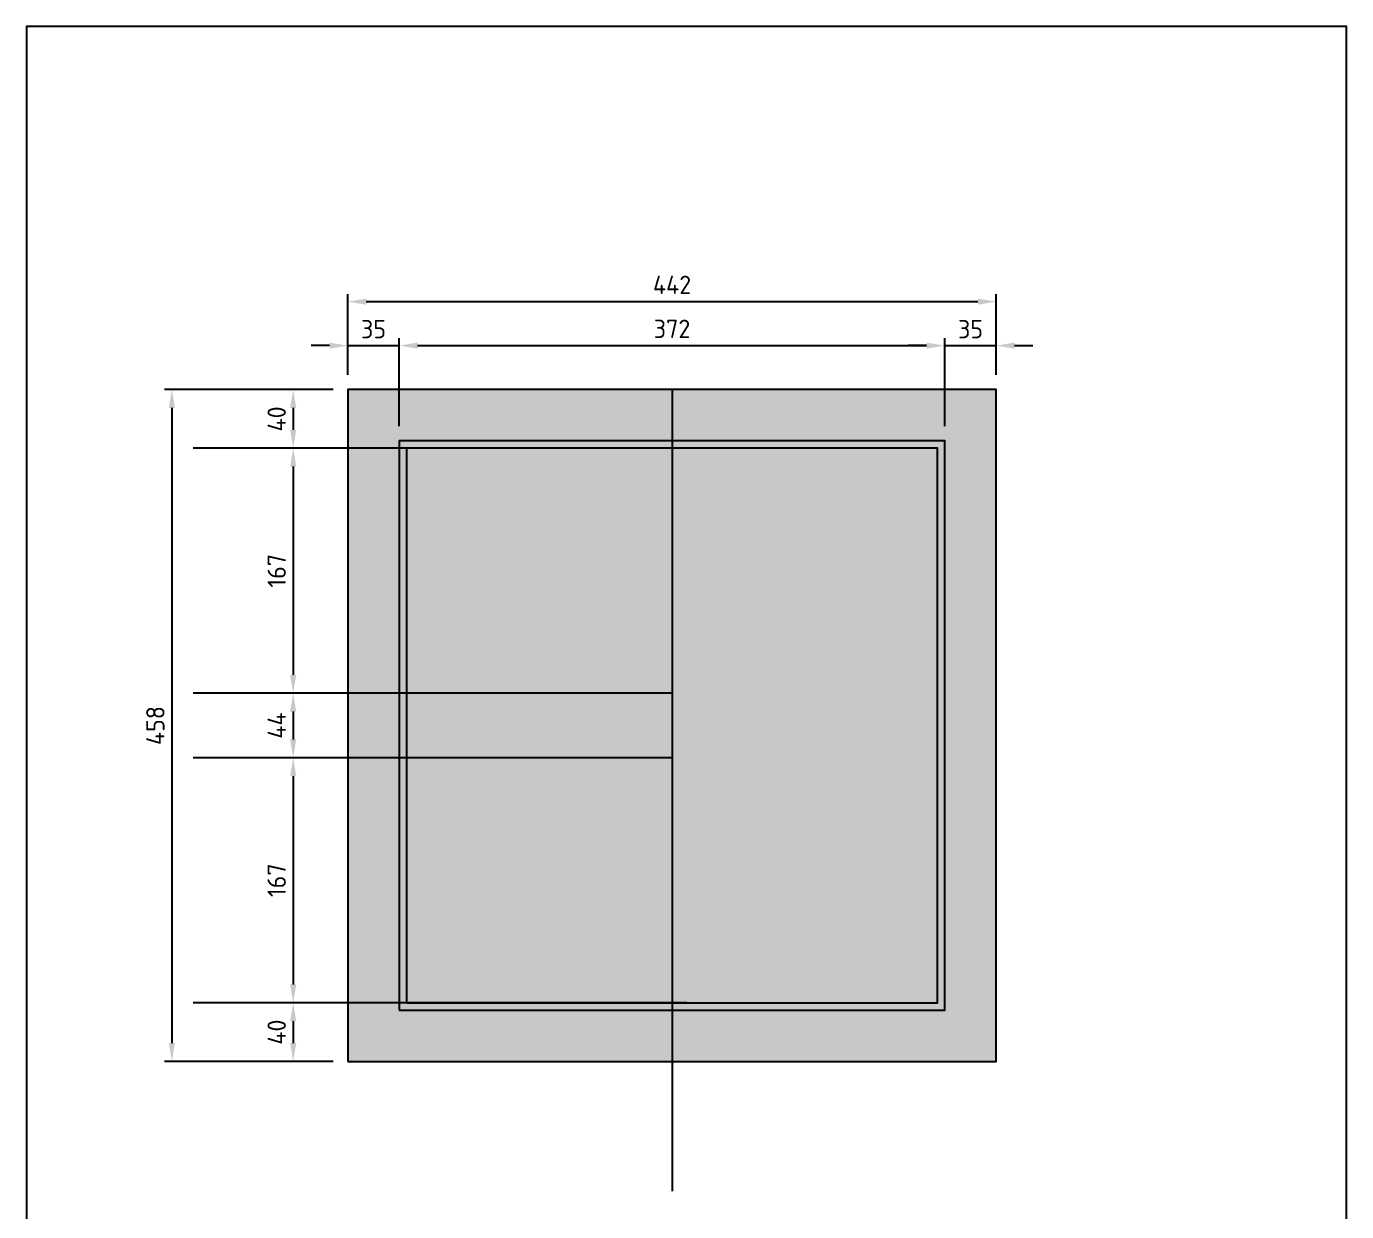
# Model space of a CAD drawing. Header units: millimetres. Extents: x 0 to 900, y 0 to 1385.
# Drawn here: x 0 to 900, y 577 to 1385 of the extents above; entities that cross this region are included whole.
import ezdxf

# ---------------------------------------------------------------- set-up
doc = ezdxf.new("R2010")
doc.units = ezdxf.units.MM
for name, color, linetype in [('DIM-ISO_1-10', 4, 'Continuous'), ('RAMME', 7, 'Continuous'), ('Skilt', 7, 'Continuous'), ('Symbol-tekst', 250, 'Continuous')]:
    doc.layers.add(name, color=color, linetype=linetype)
doc.layers.add('Hjelpelinjer', color=41, linetype='Continuous', plot=False)
doc.layers.add('Skravur-Gul', color=7, linetype='Continuous', true_color=0xffcc1f)
doc.styles.add('ISO25', font='ISO3098.shx')
doc.styles.add('NSB Myriad Semibold', font='Myrsmbd.ttf')
doc.dimstyles.new('DIM-ISO_1-5', dxfattribs={"dimscale": 5, "dimtxt": 2.5, "dimasz": 2.5, "dimexe": 1, "dimexo": 2, "dimgap": 1, "dimtad": 1, "dimdec": 0, "dimdsep": 46, "dimtxsty": 'ISO25', "dimcen": 0, "dimclrd": 256, "dimclre": 256, "dimclrt": 2, "dimadec": 0, "dimazin": 0, "dimtp": 0.1, "dimtm": 0.1, "dimtfac": 0.71, "dimtdec": 0, "dimtmove": 0, "dimatfit": 3, "dimfxl": 1, "dimtzin": 0, "dimarcsym": 0})

# ---------------------------------------------------------------- blocks, each defined once
blk = doc.blocks.new('*D8')
at = {"layer": 'Defpoints', "color": 0, "transparency": 16777216}
for p in [(661.16, 1197.38), (219.16, 1137.38), (661.16, 1137.38)]:
    blk.add_point(p, dxfattribs=at)
at = {"layer": 'DIM-ISO_1-10', "lineweight": -2, "transparency": 16777216}
for p, q in [((219.16, 1147.38), (219.16, 1202.38)), ((231.66, 1197.38), (648.66, 1197.38)), ((661.16, 1147.38), (661.16, 1202.38))]:
    blk.add_line(p, q, dxfattribs=at)
at = {"layer": 'DIM-ISO_1-10', "transparency": 16777216}
for points in [[(231.66, 1199.46), (231.66, 1195.29), (219.16, 1197.38)], [(648.66, 1199.46), (648.66, 1195.29), (661.16, 1197.38)]]:
    blk.add_solid(points, dxfattribs=at)
at = {"layer": 'DIM-ISO_1-10', "color": 2, "transparency": 16777216, "insert": (440.16, 1208.84), "char_height": 12.5, "attachment_point": 5, "style": 'ISO25'}
blk.add_mtext('442', dxfattribs=at)
blk = doc.blocks.new('*D9')
at = {"layer": 'Defpoints', "color": 0, "transparency": 16777216}
for p in [(219.16, 1137.38), (99.16, 679.38), (219.16, 679.38)]:
    blk.add_point(p, dxfattribs=at)
at = {"layer": 'DIM-ISO_1-10', "lineweight": -2, "transparency": 16777216}
for p, q in [((209.16, 1137.38), (94.16, 1137.38)), ((99.16, 1124.88), (99.16, 691.88)), ((209.16, 679.38), (94.16, 679.38))]:
    blk.add_line(p, q, dxfattribs=at)
at = {"layer": 'DIM-ISO_1-10', "transparency": 16777216}
for points in [[(97.08, 1124.88), (101.25, 1124.88), (99.16, 1137.38)], [(97.08, 691.88), (101.25, 691.88), (99.16, 679.38)]]:
    blk.add_solid(points, dxfattribs=at)
at = {"layer": 'DIM-ISO_1-10', "color": 2, "transparency": 16777216, "insert": (87.91, 908.38), "char_height": 12.5, "attachment_point": 5, "rotation": 90, "style": 'ISO25'}
blk.add_mtext('458', dxfattribs=at)
blk = doc.blocks.new('*D10')
at = {"layer": 'Defpoints', "color": 0, "transparency": 16777216}
for p in [(254.16, 1167.38), (219.16, 1137.38), (254.16, 1102.38)]:
    blk.add_point(p, dxfattribs=at)
at = {"layer": 'Hjelpelinjer', "lineweight": -2, "transparency": 16777216}
for p, q in [((219.16, 1147.38), (219.16, 1172.38)), ((254.16, 1112.38), (254.16, 1172.38)), ((206.66, 1167.38), (194.16, 1167.38)), ((219.16, 1167.38), (254.16, 1167.38)), ((266.66, 1167.38), (279.16, 1167.38))]:
    blk.add_line(p, q, dxfattribs=at)
at = {"layer": 'Hjelpelinjer', "transparency": 16777216}
for points in [[(206.66, 1169.46), (206.66, 1165.29), (219.16, 1167.38)], [(266.66, 1169.46), (266.66, 1165.29), (254.16, 1167.38)]]:
    blk.add_solid(points, dxfattribs=at)
at = {"layer": 'Hjelpelinjer', "color": 2, "transparency": 16777216, "insert": (236.66, 1178.63), "char_height": 12.5, "attachment_point": 5, "style": 'ISO25'}
blk.add_mtext('35', dxfattribs=at)
blk = doc.blocks.new('*D11')
at = {"layer": 'Defpoints', "color": 0, "transparency": 16777216}
for p in [(626.16, 1167.38), (254.16, 1102.38), (626.16, 1102.38)]:
    blk.add_point(p, dxfattribs=at)
at = {"layer": 'Hjelpelinjer', "lineweight": -2, "transparency": 16777216}
for p, q in [((254.16, 1112.38), (254.16, 1172.38)), ((626.16, 1112.38), (626.16, 1172.38)), ((266.66, 1167.38), (613.66, 1167.38))]:
    blk.add_line(p, q, dxfattribs=at)
at = {"layer": 'Hjelpelinjer', "transparency": 16777216}
for points in [[(266.66, 1169.46), (266.66, 1165.29), (254.16, 1167.38)], [(613.66, 1169.46), (613.66, 1165.29), (626.16, 1167.38)]]:
    blk.add_solid(points, dxfattribs=at)
at = {"layer": 'Hjelpelinjer', "color": 2, "transparency": 16777216, "insert": (440.16, 1178.84), "char_height": 12.5, "attachment_point": 5, "style": 'ISO25'}
blk.add_mtext('372', dxfattribs=at)
blk = doc.blocks.new('*D12')
at = {"layer": 'Defpoints', "color": 0, "transparency": 16777216}
for p in [(661.16, 1167.38), (661.16, 1137.38), (626.16, 1102.38)]:
    blk.add_point(p, dxfattribs=at)
at = {"layer": 'Hjelpelinjer', "lineweight": -2, "transparency": 16777216}
for p, q in [((626.16, 1112.38), (626.16, 1172.38)), ((661.16, 1147.38), (661.16, 1172.38)), ((613.66, 1167.38), (601.16, 1167.38)), ((626.16, 1167.38), (661.16, 1167.38)), ((673.66, 1167.38), (686.16, 1167.38))]:
    blk.add_line(p, q, dxfattribs=at)
at = {"layer": 'Hjelpelinjer', "transparency": 16777216}
for points in [[(613.66, 1169.46), (613.66, 1165.29), (626.16, 1167.38)], [(673.66, 1169.46), (673.66, 1165.29), (661.16, 1167.38)]]:
    blk.add_solid(points, dxfattribs=at)
at = {"layer": 'Hjelpelinjer', "color": 2, "transparency": 16777216, "insert": (643.66, 1178.63), "char_height": 12.5, "attachment_point": 5, "style": 'ISO25'}
blk.add_mtext('35', dxfattribs=at)
blk = doc.blocks.new('*D16')
at = {"layer": 'Defpoints', "color": 0, "transparency": 16777216}
for p in [(219.16, 1137.38), (181.87, 1097.38), (219.16, 1097.38)]:
    blk.add_point(p, dxfattribs=at)
at = {"layer": 'DIM-ISO_1-10', "lineweight": -2, "transparency": 16777216}
for p, q in [((209.16, 1137.38), (176.87, 1137.38)), ((181.87, 1124.88), (181.87, 1109.88)), ((209.16, 1097.38), (176.87, 1097.38))]:
    blk.add_line(p, q, dxfattribs=at)
at = {"layer": 'DIM-ISO_1-10', "transparency": 16777216}
for points in [[(179.78, 1124.88), (183.95, 1124.88), (181.87, 1137.38)], [(179.78, 1109.88), (183.95, 1109.88), (181.87, 1097.38)]]:
    blk.add_solid(points, dxfattribs=at)
at = {"layer": 'DIM-ISO_1-10', "color": 2, "transparency": 16777216, "insert": (170.62, 1117.38), "char_height": 12.5, "attachment_point": 5, "rotation": 90, "style": 'ISO25'}
blk.add_mtext('40', dxfattribs=at)
blk = doc.blocks.new('*D13')
at = {"layer": 'Defpoints', "color": 0, "transparency": 16777216}
for p in [(219.16, 1097.38), (181.87, 930.38), (219.16, 930.38)]:
    blk.add_point(p, dxfattribs=at)
at = {"layer": 'DIM-ISO_1-10', "lineweight": -2, "transparency": 16777216}
for p, q in [((209.16, 1097.38), (176.87, 1097.38)), ((181.87, 1084.88), (181.87, 942.88)), ((209.16, 930.38), (176.87, 930.38))]:
    blk.add_line(p, q, dxfattribs=at)
at = {"layer": 'DIM-ISO_1-10', "transparency": 16777216}
for points in [[(179.78, 1084.88), (183.95, 1084.88), (181.87, 1097.38)], [(179.78, 942.88), (183.95, 942.88), (181.87, 930.38)]]:
    blk.add_solid(points, dxfattribs=at)
at = {"layer": 'DIM-ISO_1-10', "color": 2, "transparency": 16777216, "insert": (170.62, 1013.88), "char_height": 12.5, "attachment_point": 5, "rotation": 90, "style": 'ISO25'}
blk.add_mtext('167', dxfattribs=at)
blk = doc.blocks.new('*D14')
at = {"layer": 'Defpoints', "color": 0, "transparency": 16777216}
for p in [(219.16, 930.38), (181.87, 886.38), (219.16, 886.38)]:
    blk.add_point(p, dxfattribs=at)
at = {"layer": 'DIM-ISO_1-10', "lineweight": -2, "transparency": 16777216}
for p, q in [((209.16, 930.38), (176.87, 930.38)), ((181.87, 917.88), (181.87, 898.88)), ((209.16, 886.38), (176.87, 886.38))]:
    blk.add_line(p, q, dxfattribs=at)
at = {"layer": 'DIM-ISO_1-10', "transparency": 16777216}
for points in [[(179.78, 917.88), (183.95, 917.88), (181.87, 930.38)], [(179.78, 898.88), (183.95, 898.88), (181.87, 886.38)]]:
    blk.add_solid(points, dxfattribs=at)
at = {"layer": 'DIM-ISO_1-10', "color": 2, "transparency": 16777216, "insert": (170.62, 908.38), "char_height": 12.5, "attachment_point": 5, "rotation": 90, "style": 'ISO25'}
blk.add_mtext('44', dxfattribs=at)
blk = doc.blocks.new('*D15')
at = {"layer": 'Defpoints', "color": 0, "transparency": 16777216}
for p in [(219.16, 886.38), (181.87, 719.38), (219.16, 719.38)]:
    blk.add_point(p, dxfattribs=at)
at = {"layer": 'DIM-ISO_1-10', "lineweight": -2, "transparency": 16777216}
for p, q in [((209.16, 886.38), (176.87, 886.38)), ((181.87, 873.88), (181.87, 731.88)), ((209.16, 719.38), (176.87, 719.38))]:
    blk.add_line(p, q, dxfattribs=at)
at = {"layer": 'DIM-ISO_1-10', "transparency": 16777216}
for points in [[(179.78, 873.88), (183.95, 873.88), (181.87, 886.38)], [(179.78, 731.88), (183.95, 731.88), (181.87, 719.38)]]:
    blk.add_solid(points, dxfattribs=at)
at = {"layer": 'DIM-ISO_1-10', "color": 2, "transparency": 16777216, "insert": (170.62, 802.88), "char_height": 12.5, "attachment_point": 5, "rotation": 90, "style": 'ISO25'}
blk.add_mtext('167', dxfattribs=at)
blk = doc.blocks.new('*D17')
at = {"layer": 'Defpoints', "color": 0, "transparency": 16777216}
for p in [(219.16, 719.38), (181.87, 679.38), (219.16, 679.38)]:
    blk.add_point(p, dxfattribs=at)
at = {"layer": 'DIM-ISO_1-10', "lineweight": -2, "transparency": 16777216}
for p, q in [((209.16, 719.38), (176.87, 719.38)), ((181.87, 706.88), (181.87, 691.88)), ((209.16, 679.38), (176.87, 679.38))]:
    blk.add_line(p, q, dxfattribs=at)
at = {"layer": 'DIM-ISO_1-10', "transparency": 16777216}
for points in [[(179.78, 706.88), (183.95, 706.88), (181.87, 719.38)], [(179.78, 691.88), (183.95, 691.88), (181.87, 679.38)]]:
    blk.add_solid(points, dxfattribs=at)
at = {"layer": 'DIM-ISO_1-10', "color": 2, "transparency": 16777216, "insert": (170.62, 699.38), "char_height": 12.5, "attachment_point": 5, "rotation": 90, "style": 'ISO25'}
blk.add_mtext('40', dxfattribs=at)

msp = doc.modelspace()

# ---------------------------------------------------------------- hatches: boundary and pattern name
at = {"layer": 'Skravur-Gul'}
h = msp.add_hatch(color=256, dxfattribs=at)
h.dxf.hatch_style = 1
h.paths.add_polyline_path([(219.16, 679.38), (661.16, 679.38), (661.16, 1137.38), (219.16, 1137.38)])

# ---------------------------------------------------------------- linework, layer by layer
at = {"layer": 'Hjelpelinjer'}
for p, q in [((440.16, 1137.38), (440.16, 590.87)), ((440.16, 1097.38), (113.7, 1097.38)), ((440.16, 930.38), (113.7, 930.38)), ((440.16, 886.38), (113.7, 886.38)), ((450.16, 719.38), (113.7, 719.38))]:
    msp.add_line(p, q, dxfattribs=at)
for points in [[(254.16, 714.38), (626.16, 714.38), (626.16, 1102.38), (254.16, 1102.38)], [(259.16, 719.38), (621.16, 719.38), (621.16, 1097.38), (259.16, 1097.38)]]:
    msp.add_lwpolyline(points, close=True, dxfattribs=at)
at = {"layer": 'RAMME'}
msp.add_lwpolyline([(0, 0), (900, 0), (900, 1385), (0, 1385)], close=True, dxfattribs=at)
at = {"layer": 'Skilt'}
msp.add_lwpolyline([(219.16, 679.38), (661.16, 679.38), (661.16, 1137.38), (219.16, 1137.38)], close=True, dxfattribs=at)

# ---------------------------------------------------------------- texts
at = {"layer": 'Symbol-tekst', "char_height": 167, "attachment_point": 2, "style": 'NSB Myriad Semibold'}
for s, gutter_width, insert in [('288', 0, (440.16, 1097.38)), ('0', 1.25, (440.16, 889.1))]:
    msp.add_mtext_dynamic_manual_height_columns(s, width=372, gutter_width=gutter_width, heights=[0], dxfattribs=dict(at, insert=insert))

# ---------------------------------------------------------------- dimensions: what is measured, and where the dimension line sits
at = {"layer": 'DIM-ISO_1-10'}
dim = msp.add_linear_dim(base=(661.16, 1197.38), p1=(219.16, 1137.38), p2=(661.16, 1137.38), dimstyle='DIM-ISO_1-5', dxfattribs=at)
dim.commit()
dim.dimension.update_dxf_attribs({"geometry": '*D8', "text_midpoint": (440.16, 1208.84)})
for base, p2, picture, middle in [((99.16, 679.38), (219.16, 679.38), '*D9', (87.91, 908.38)), ((181.87, 1097.38), (219.16, 1097.38), '*D16', (170.62, 1117.38))]:
    dim = msp.add_linear_dim(base=base, p1=(219.16, 1137.38), p2=p2, angle=90, dimstyle='DIM-ISO_1-5', dxfattribs=at)
    dim.commit()
    dim.dimension.update_dxf_attribs({"geometry": picture, "text_midpoint": middle})
for base, p1, p2, picture, middle in [((181.87, 930.38), (219.16, 1097.38), (219.16, 930.38), '*D13', (170.62, 1013.88)), ((181.87, 886.38), (219.16, 930.38), (219.16, 886.38), '*D14', (170.62, 908.38)), ((181.87, 719.38), (219.16, 886.38), (219.16, 719.38), '*D15', (170.62, 802.88)), ((181.87, 679.38), (219.16, 719.38), (219.16, 679.38), '*D17', (170.62, 699.38))]:
    dim = msp.add_linear_dim(base=base, p1=p1, p2=p2, angle=90, dimstyle='DIM-ISO_1-5', override={"dimtmove": 1}, dxfattribs=at)
    dim.commit()
    dim.dimension.update_dxf_attribs({"geometry": picture, "text_midpoint": middle})
at = {"layer": 'Hjelpelinjer'}
dim = msp.add_linear_dim(base=(254.16, 1167.38), p1=(219.16, 1137.38), p2=(254.16, 1102.38), dimstyle='DIM-ISO_1-5', dxfattribs=at)
dim.commit()
dim.dimension.update_dxf_attribs({"geometry": '*D10', "text_midpoint": (236.66, 1178.63)})
for base, p1, p2, picture, middle in [((626.16, 1167.38), (254.16, 1102.38), (626.16, 1102.38), '*D11', (440.16, 1178.84)), ((661.16, 1167.38), (626.16, 1102.38), (661.16, 1137.38), '*D12', (643.66, 1178.63))]:
    dim = msp.add_linear_dim(base=base, p1=p1, p2=p2, dimstyle='DIM-ISO_1-5', override={"dimtmove": 1}, dxfattribs=at)
    dim.commit()
    dim.dimension.update_dxf_attribs({"geometry": picture, "text_midpoint": middle})

doc.saveas('drawing.dxf')
